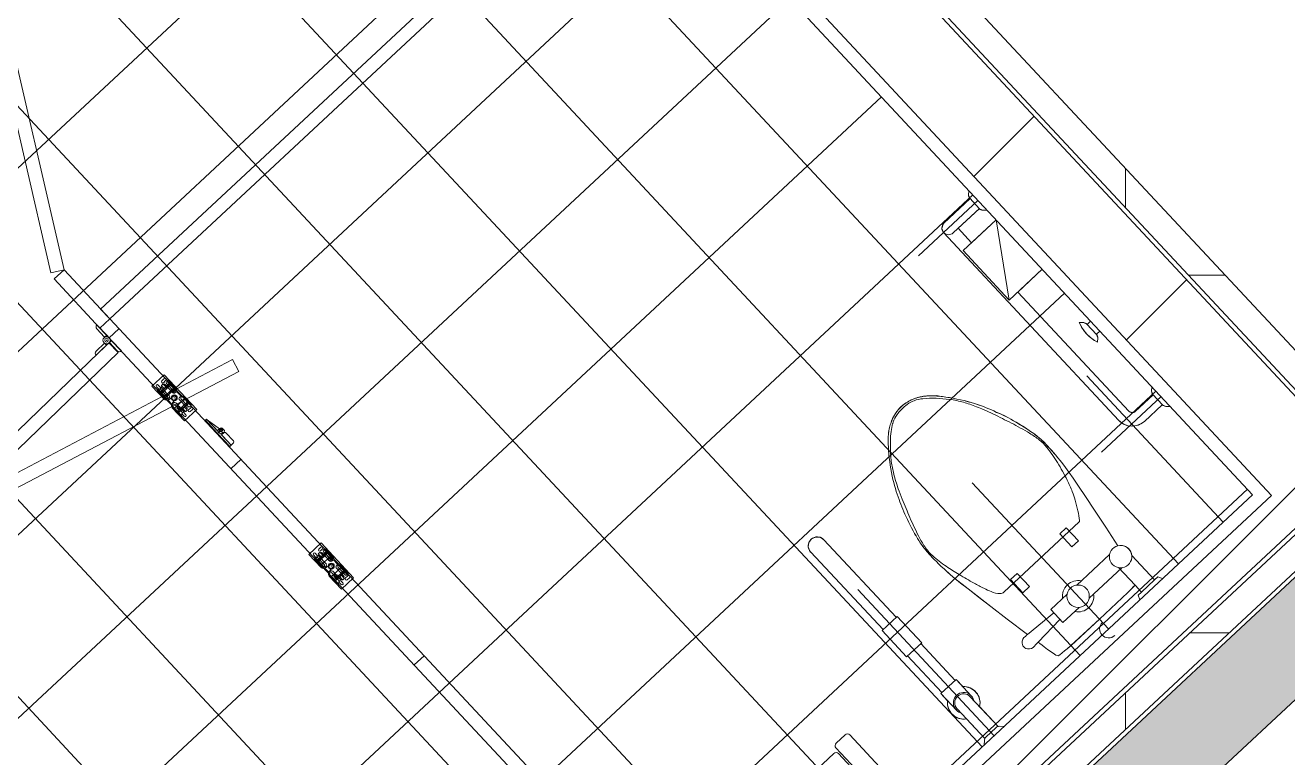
# Model space of a CAD drawing. Header units: millimetres. Extents: x -71377 to 516042, y -145869 to 441446.
# Drawn here: x 193111 to 195933, y 78871 to 80509 of the extents above; entities that cross this region are included whole.
import ezdxf

# ---------------------------------------------------------------- set-up
doc = ezdxf.new("R2010")
doc.units = ezdxf.units.MM
doc.header["$LTSCALE"] = 1000
for name, color, linetype, lineweight in [('A-hat', 251, 'Continuous', 5), ('A-insu', 251, 'Continuous', 5), ('A_bwall', 3, 'Continuous', 5), ('A_cwall', 2, 'Continuous', 5), ('A_fnsh', 5, 'Continuous', 5), ('AA_위생', 4, 'Continuous', 5)]:
    doc.layers.add(name, color=color, linetype=linetype, lineweight=lineweight)
doc.layers.add('A-PA-일반주차', color=7, linetype='Continuous')
pattern_1 = [(45, (165969.5, 243949.9), (-353.5534, 353.5534), [])]
pattern_2 = [(0, (165969.5, 243949.9), (0, 800), []), (90, (165969.5, 243949.9), (-800, 5e-14), [])]

# ---------------------------------------------------------------- blocks, each defined once
blk = doc.blocks.new('위생기구_장애인변기 - 위생기구_장애인변기-V74-지반층 배치도')
at = {"layer": 'AA_위생'}
for p, q in [((90, 0), (90, -447.2)), ((280, -10), (275, 0)), ((275, 0), (280, -10)), ((280, -10), (275, 0)), ((345, 0), (340, -10)), ((340, -10), (345, 0)), ((340, -10), (345, 0)), ((345, 0), (340, -10)), ((290, -10), (280, -10)), ((280, -10), (290, -10)), ((290, -10), (280, -10)), ((290, -85), (290, -10)), ((290, -85), (290, -10)), ((290, -10), (330, -10)), ((290, -10), (290, -85)), ((340, -10), (330, -10)), ((330, -10), (330, -31.3)), ((330, -31.3), (330, -10)), ((330, -10), (340, -10)), ((330, -31.3), (330, -10)), ((330, -10), (340, -10)), ((340, -10), (330, -10)), ((330, -10), (330, -31.3)), ((440, 0), (440, -447.2)), ((759.8, 0), (766.9, -7.1)), ((759.8, 0), (766.9, -7.1)), ((766.9, -7.1), (769.4, -9)), ((769.4, -9), (769.4, -69.6)), ((769.4, -9), (769.4, -100)), ((806, -10.1), (774, -10.1)), ((790, 0), (790, -447.2)), ((809.7, -9.3), (813.1, -7.1)), ((809.7, -69.7), (809.7, -9.3)), ((809.7, -9.3), (809.7, -100)), ((813.1, -7.1), (820.2, 0)), ((813.1, -7.1), (820.2, 0)), ((330, -31.3), (341.6, -30.6)), ((334.5, -31), (330, -31.3)), ((330, -31.3), (334.5, -31)), ((330, -85), (330, -31.3)), ((341.6, -30.6), (334.5, -31)), ((334.5, -31), (341.6, -30.6)), ((341.6, -30.6), (353.2, -30.2)), ((353.2, -30.2), (341.6, -30.6)), ((341.6, -30.6), (353.2, -30.2)), ((353.2, -30.2), (440, -30.2)), ((440, -30.2), (353.2, -30.2)), ((353.2, -30.2), (440, -30.2)), ((440, -30.1), (526.8, -30.1)), ((526.8, -30.2), (440, -30.2)), ((440, -30.2), (526.8, -30.2)), ((526.8, -30.1), (538.4, -30.6)), ((538.4, -30.6), (526.8, -30.2)), ((526.8, -30.2), (538.4, -30.6)), ((538.4, -30.6), (545.5, -31)), ((545.5, -31), (538.4, -30.6)), ((538.4, -30.6), (545.5, -31)), ((545.5, -31), (552.6, -31.5)), ((552.6, -31.5), (545.5, -31)), ((545.5, -31), (552.6, -31.5)), ((552.6, -31.5), (559.1, -32.1)), ((559.1, -32.1), (552.6, -31.5)), ((552.6, -31.5), (559.1, -32.1)), ((559.1, -32.1), (563.2, -33)), ((563.2, -33), (559.1, -32.1)), ((559.1, -32.1), (563.2, -33)), ((563.2, -33), (564.8, -34.7)), ((564.8, -34.7), (563.2, -33)), ((563.2, -33), (564.8, -34.7)), ((564.8, -34.7), (566.1, -37.6)), ((566.1, -37.6), (564.8, -34.7)), ((564.8, -34.7), (566.1, -37.6)), ((566.1, -37.6), (567.1, -41.1)), ((567.1, -41.1), (566.1, -37.6)), ((566.1, -37.6), (567.1, -41.1)), ((567.1, -41.1), (567.9, -44.7)), ((567.9, -44.7), (567.1, -41.1)), ((567.1, -41.1), (567.9, -44.7)), ((567.9, -44.7), (568.8, -49)), ((568.8, -49), (567.9, -44.7)), ((567.9, -44.7), (568.8, -49)), ((568.8, -49), (570.1, -55.5)), ((570.1, -55.5), (568.8, -49)), ((568.8, -49), (570.1, -55.5)), ((570.1, -55.5), (570.9, -59.7)), ((570.9, -59.7), (570.1, -55.5)), ((570.1, -55.5), (570.9, -59.7)), ((325, -80), (425, -80)), ((455, -80), (505, -80)), ((505, -80), (505, -120)), ((570.9, -59.7), (571.7, -64.5)), ((571.7, -64.2), (570.9, -59.7)), ((570.9, -59.7), (571.7, -64.2)), ((572.6, -69.2), (571.7, -64.2)), ((571.7, -64.2), (572.6, -69.2)), ((571.7, -64.5), (572.6, -69.2)), ((572.6, -69.2), (573.6, -75)), ((573.6, -75), (572.6, -69.2)), ((572.6, -69.2), (573.6, -75)), ((573.6, -75), (574.7, -80.9)), ((574.7, -80.9), (573.6, -75)), ((573.6, -75), (574.7, -80.9)), ((574.7, -80.9), (575.6, -85.8)), ((575.6, -85.8), (574.7, -80.9)), ((574.7, -80.9), (575.6, -85.8)), ((756.5, -84.7), (753.6, -94.2)), ((761.9, -76.3), (756.5, -84.7)), ((769.4, -69.6), (761.9, -76.3)), ((815.6, -74.6), (809.7, -69.7)), ((821.5, -82.6), (815.6, -74.6)), ((825, -92), (821.5, -82.6)), ((285.2, -96.7), (285, -101)), ((285, -101), (285.6, -105.2)), ((285.2, -96.7), (286.1, -92.6)), ((286.1, -92.6), (285.2, -96.7)), ((285.3, -103.1), (285.2, -96.7)), ((286.2, -107.3), (285.3, -103.1)), ((285.6, -105.2), (286.8, -109.3)), ((286.1, -92.6), (288.9, -86.8)), ((287.7, -88.6), (286.1, -92.6)), ((288.7, -113.1), (286.2, -107.3)), ((286.8, -109.3), (288.7, -113.1)), ((290, -85), (287.7, -88.6)), ((288.9, -86.8), (290, -85)), ((505, -90), (575.6, -85.8)), ((580.8, -114.5), (505, -110)), ((575.6, -85.8), (580.8, -85.5)), ((580.8, -85.5), (575.6, -85.8)), ((575.6, -85.8), (580.8, -85.5)), ((580.8, -85.5), (583.8, -85.4)), ((583.8, -85.4), (580.8, -85.5)), ((580.8, -85.5), (583.8, -85.4)), ((583.8, -85.4), (587.4, -85.2)), ((587.4, -85.2), (583.8, -85.4)), ((583.8, -85.4), (587.4, -85.2)), ((587.4, -85.2), (591.7, -85)), ((591.7, -85), (587.4, -85.2)), ((587.4, -85.2), (591.7, -85)), ((591.7, -85), (596, -85.9)), ((596, -85.9), (591.7, -85)), ((591.7, -85), (596, -85.9)), ((596, -85.9), (600, -88.1)), ((600, -88.1), (596, -85.9)), ((596, -85.9), (600, -88.1)), ((600, -111.9), (596, -114.1)), ((596, -114.1), (600, -111.9)), ((600, -111.9), (596, -114.1)), ((600, -88.1), (603, -91.1)), ((603, -91.1), (600, -88.1)), ((600, -88.1), (603, -91.1)), ((603, -108.9), (600, -111.9)), ((600, -111.9), (603, -108.9)), ((603, -108.9), (600, -111.9)), ((603.1, -91.2), (603, -91.1)), ((603, -91.1), (604.7, -94.2)), ((604.7, -94.2), (603, -91.1)), ((603, -91.1), (604.7, -94.2)), ((604.7, -105.8), (603, -108.9)), ((603, -108.9), (604.7, -105.8)), ((604.7, -105.8), (603, -108.9)), ((604.7, -94.2), (605.6, -96.8)), ((605.6, -96.8), (604.7, -94.2)), ((604.7, -94.2), (605.6, -96.8)), ((605.6, -103.2), (604.7, -105.8)), ((604.7, -105.8), (605.6, -103.2)), ((605.6, -103.2), (604.7, -105.8)), ((605.6, -96.8), (605.9, -99)), ((605.9, -99), (605.6, -96.8)), ((605.6, -96.8), (605.9, -99)), ((605.9, -101), (605.6, -103.2)), ((605.6, -103.2), (605.9, -101)), ((605.9, -101), (605.6, -103.2)), ((605.9, -99), (605.9, -101)), ((605.9, -100), (605.9, -99)), ((605.9, -99), (605.9, -100)), ((605.9, -101), (605.9, -100)), ((605.9, -100), (605.9, -101)), ((753.6, -94.2), (753.4, -104.2)), ((753.4, -104.2), (755.9, -113.9)), ((766.4, -150), (766.4, -100)), ((812.7, -97.7), (812.7, -150)), ((819.5, -120.7), (824, -111.8)), ((824, -111.8), (825.9, -102)), ((825.9, -102), (825, -92)), ((291.3, -116.6), (288.7, -113.1)), ((288.7, -113.1), (291.3, -116.6)), ((289.4, -170.6), (297.9, -121.9)), ((297.9, -121.9), (289.4, -170.6)), ((294.4, -119.5), (291.3, -116.6)), ((291.3, -116.6), (294.4, -119.5)), ((297.9, -121.9), (294.4, -119.5)), ((294.4, -119.5), (297.9, -121.9)), ((325, -120), (425, -120)), ((505, -120), (455, -120)), ((583.8, -114.6), (580.8, -114.5)), ((580.8, -114.5), (590.6, -170.6)), ((590.6, -170.6), (580.8, -114.5)), ((590.6, -170.6), (580.8, -114.5)), ((580.8, -114.5), (583.8, -114.6)), ((583.8, -114.6), (580.8, -114.5)), ((587.4, -114.8), (583.8, -114.6)), ((583.8, -114.6), (587.4, -114.8)), ((587.4, -114.8), (583.8, -114.6)), ((591.7, -115), (587.4, -114.8)), ((587.4, -114.8), (591.7, -115)), ((591.7, -115), (587.4, -114.8)), ((596, -114.1), (591.7, -115)), ((591.7, -115), (596, -114.1)), ((596, -114.1), (591.7, -115)), ((755.9, -113.9), (760.9, -122.5)), ((760.9, -122.5), (766.4, -128.1)), ((766.4, -128.1), (766.4, -150)), ((812.7, -128.1), (819.5, -120.7)), ((812.7, -150), (812.7, -128.1)), ((766.4, -150), (769.4, -150)), ((812.7, -150), (766.4, -150)), ((769.4, -150), (769.4, -262.3)), ((769.4, -150), (769.4, -262.3)), ((809.7, -262.3), (809.7, -150)), ((809.7, -150), (812.7, -150)), ((809.7, -150), (809.7, -262.3)), ((281.6, -215.9), (289.4, -170.6)), ((289.4, -170.6), (281.6, -215.9)), ((289.4, -170.6), (281.6, -215.9)), ((355, -230), (355, -190)), ((355, -190), (375, -190)), ((375, -190), (375, -230)), ((525, -190), (505, -190)), ((505, -190), (505, -230)), ((525, -230), (525, -190)), ((590.6, -170.6), (598.4, -215.9)), ((598.4, -215.9), (590.6, -170.6)), ((598.4, -215.9), (590.6, -170.6)), ((275.6, -251.7), (281.6, -215.9)), ((281.6, -215.9), (275.6, -251.7)), ((281.6, -215.9), (275.6, -251.7)), ((325, -220), (555, -220)), ((598.4, -215.9), (608.8, -279.6)), ((604.4, -251.7), (598.4, -215.9)), ((604.4, -251.7), (598.4, -215.9)), ((271.2, -279.6), (275.6, -251.7)), ((275.6, -251.7), (271.2, -279.6)), ((275.6, -251.7), (271.2, -279.6)), ((375, -230), (355, -230)), ((505, -230), (525, -230)), ((608.8, -279.6), (604.4, -251.7)), ((608.8, -279.6), (604.4, -251.7)), ((0, -269.8), (7.1, -276.9)), ((7.1, -276.9), (0, -269.8)), ((7.1, -276.9), (10.1, -284)), ((268, -300.8), (271.2, -279.6)), ((271.2, -279.6), (268, -300.8)), ((271.2, -279.6), (268, -300.8)), ((608.8, -279.6), (614.2, -317)), ((612, -300.8), (608.8, -279.6)), ((612, -300.8), (608.8, -279.6)), ((769.4, -262.3), (766.4, -262.3)), ((766.4, -262.3), (766.4, -342.9)), ((812.7, -262.3), (766.4, -262.3)), ((766.4, -262.3), (766.4, -342.9)), ((812.7, -262.3), (809.7, -262.3)), ((812.7, -342.9), (812.7, -262.3)), ((812.7, -342.9), (812.7, -262.3)), ((0, -300), (181.6, -300)), ((10.1, -284), (10.1, -284.9)), ((10.1, -284), (10.1, -316)), ((10.1, -284.9), (64.8, -284.9)), ((64.8, -284.9), (10.1, -284.9)), ((64.8, -284.9), (74.7, -286.1)), ((74.7, -286.1), (84, -289.8)), ((84, -289.8), (92.2, -295.6)), ((92.2, -295.6), (98.6, -303.2)), ((98.6, -303.2), (103, -312.2)), ((265.8, -317), (268, -300.8)), ((268, -300.8), (265.8, -317)), ((268, -300.8), (265.8, -317)), ((614.2, -317), (612, -300.8)), ((614.2, -317), (612, -300.8)), ((7.1, -323.1), (0, -330.2)), ((0, -330.2), (7.1, -323.1)), ((10.1, -316), (7.1, -323.1)), ((64.8, -315.1), (10.1, -315.1)), ((10.1, -315.1), (10.1, -316)), ((64.8, -315.1), (10.1, -315.1)), ((71.9, -318.1), (64.8, -315.1)), ((74.9, -325.2), (71.9, -318.1)), ((74.9, -689.4), (74.9, -325.2)), ((74.9, -325.2), (74.9, -689.4)), ((103, -312.2), (105, -322)), ((105, -322), (105.1, -325.2)), ((105.1, -325.2), (105.1, -899.8)), ((105.1, -325.2), (105.1, -899.8)), ((263.2, -339.8), (264.3, -329.5)), ((264.3, -329.5), (263.2, -339.8)), ((264.3, -329.5), (263.2, -339.8)), ((264.3, -329.5), (265.8, -317)), ((265.8, -317), (264.3, -329.5)), ((265.8, -317), (264.3, -329.5)), ((614.2, -317), (615.7, -329.5)), ((615.7, -329.5), (614.2, -317)), ((615.7, -329.5), (614.2, -317)), ((615.7, -329.5), (617.6, -349)), ((616.8, -339.8), (615.7, -329.5)), ((616.8, -339.8), (615.7, -329.5)), ((261.3, -365.4), (261, -372.7)), ((261.3, -365.4), (261, -372.7)), ((261.1, -369), (261.3, -365.4)), ((261.3, -365.4), (261.8, -357.5)), ((261.8, -357.5), (261.3, -365.4)), ((261.8, -357.5), (261.3, -365.4)), ((261.8, -357.5), (262.4, -349)), ((262.4, -349), (261.8, -357.5)), ((262.4, -349), (261.8, -357.5)), ((262.4, -349), (263.2, -339.8)), ((263.2, -339.8), (262.4, -349)), ((263.2, -339.8), (262.4, -349)), ((617.6, -349), (616.8, -339.8)), ((617.6, -349), (616.8, -339.8)), ((617.6, -349), (618.2, -357.5)), ((618.2, -357.5), (617.6, -349)), ((618.2, -357.5), (617.6, -349)), ((618.2, -357.5), (618.7, -365.4)), ((618.7, -365.4), (618.2, -357.5)), ((618.7, -365.4), (618.2, -357.5)), ((618.7, -365.4), (619, -372.7)), ((619, -372.7), (618.7, -365.4)), ((619, -372.7), (618.7, -365.4)), ((766.4, -342.9), (769.4, -342.9)), ((766.4, -342.9), (812.7, -342.9)), ((769.4, -342.9), (769.4, -580)), ((769.4, -342.9), (769.4, -580)), ((809.7, -580), (809.7, -342.9)), ((809.7, -342.9), (812.7, -342.9)), ((809.7, -342.9), (809.7, -580)), ((260.7, -385.8), (260.9, -376.1)), ((260.8, -379.5), (260.7, -385.8)), ((260.8, -379.5), (260.7, -385.8)), ((260.9, -407.6), (260.7, -385.8)), ((260.7, -385.8), (260.7, -391.7)), ((260.7, -385.8), (260.7, -391.7)), ((260.7, -391.7), (260.8, -397.3)), ((260.7, -391.7), (260.8, -397.3)), ((261, -372.7), (260.8, -379.5)), ((261, -372.7), (260.8, -379.5)), ((260.9, -376.1), (261.1, -369)), ((619, -372.7), (619, -379.5)), ((619.2, -379.5), (619, -372.7)), ((619.2, -379.5), (619, -372.7)), ((619, -379.5), (619.3, -394.5)), ((619.3, -394.5), (619.1, -402.7)), ((619.3, -385.8), (619.2, -379.5)), ((619.3, -385.8), (619.2, -379.5)), ((619.2, -397.3), (619.3, -391.7)), ((619.2, -397.3), (619.3, -391.7)), ((619.3, -391.7), (619.3, -385.8)), ((619.3, -391.7), (619.3, -385.8)), ((260.8, -397.3), (260.9, -402.7)), ((260.8, -397.3), (260.9, -402.7)), ((261.6, -412.9), (260.9, -402.7)), ((260.9, -402.7), (260.9, -407.6)), ((260.9, -402.7), (261.2, -407.9)), ((260.9, -402.7), (261.2, -407.9)), ((261.2, -407.9), (261.6, -412.9)), ((261.2, -407.9), (261.6, -412.9)), ((262.7, -423.1), (261.6, -412.9)), ((261.6, -412.9), (262, -418)), ((261.6, -412.9), (262, -418)), ((262, -418), (262.7, -423.1)), ((262, -418), (262.7, -423.1)), ((263.9, -431.1), (262.7, -423.1)), ((262.7, -423.1), (263.5, -428.4)), ((262.7, -423.1), (263.5, -428.4)), ((617.3, -423.1), (616.5, -428.4)), ((616.5, -428.4), (617.3, -423.1)), ((616.5, -428.4), (617.3, -423.1)), ((618, -418), (617.3, -423.1)), ((617.3, -423.1), (618, -418)), ((617.3, -423.1), (618, -418)), ((618.4, -412.9), (618, -418)), ((618, -418), (618.4, -412.9)), ((618, -418), (618.4, -412.9)), ((618.8, -407.9), (618.4, -412.9)), ((618.4, -412.9), (618.8, -407.9)), ((618.4, -412.9), (618.8, -407.9)), ((619.1, -402.7), (618.8, -407.9)), ((618.8, -407.9), (619.1, -402.7)), ((618.8, -407.9), (619.1, -402.7)), ((619.1, -402.7), (619.2, -397.3)), ((619.1, -402.7), (619.2, -397.3)), ((263.5, -428.4), (264.4, -433.9)), ((263.5, -428.4), (264.4, -433.9)), ((265.3, -438.2), (263.9, -431.1)), ((264.4, -433.9), (265.6, -439.6)), ((264.4, -433.9), (265.6, -439.6)), ((266.9, -445.7), (265.3, -438.2)), ((265.6, -439.6), (266.9, -445.7)), ((265.6, -439.6), (266.9, -445.7)), ((269.3, -455.4), (266.9, -445.7)), ((266.9, -445.7), (268.4, -452.1)), ((266.9, -445.7), (268.4, -452.1)), ((611.6, -452.1), (613.1, -445.7)), ((611.6, -452.1), (613.1, -445.7)), ((612.3, -448.9), (611.6, -452.1)), ((613.1, -445.7), (612.3, -448.9)), ((614.4, -439.6), (613.1, -445.7)), ((613.1, -445.7), (614.4, -439.6)), ((613.1, -445.7), (614.4, -439.6)), ((615.6, -433.9), (614.4, -439.6)), ((614.4, -439.6), (615.6, -433.9)), ((614.4, -439.6), (615.6, -433.9)), ((616.5, -428.4), (615.6, -433.9)), ((615.6, -433.9), (616.5, -428.4)), ((615.6, -433.9), (616.5, -428.4)), ((268.4, -452.1), (270.1, -458.7)), ((268.4, -452.1), (270.1, -458.7)), ((271, -462.1), (269.3, -455.4)), ((270.1, -458.7), (271.9, -465.5)), ((270.1, -458.7), (271.9, -465.5)), ((272.9, -468.8), (271, -462.1)), ((271.9, -465.5), (273.9, -472.2)), ((271.9, -465.5), (273.9, -472.2)), ((275.8, -477.8), (272.9, -468.8)), ((273.9, -472.2), (275.8, -478.9)), ((273.9, -472.2), (275.8, -478.9)), ((277.9, -485.5), (275.8, -477.8)), ((275.8, -478.9), (277.9, -485.5)), ((275.8, -478.9), (277.9, -485.5)), ((604.2, -478.9), (602.1, -485.5)), ((602.1, -485.5), (604.2, -478.9)), ((602.1, -485.5), (604.2, -478.9)), ((606.1, -472.2), (604.2, -478.9)), ((604.2, -478.9), (606.1, -472.2)), ((604.2, -478.9), (606.1, -472.2)), ((608.1, -465.5), (606.1, -472.2)), ((606.1, -472.2), (608.1, -465.5)), ((606.1, -472.2), (608.1, -465.5)), ((609.9, -458.7), (608.1, -465.5)), ((608.1, -465.5), (609.9, -458.7)), ((608.1, -465.5), (609.9, -458.7)), ((611.6, -452.1), (609.9, -458.7)), ((609.9, -458.7), (611.6, -452.1)), ((609.9, -458.7), (611.6, -452.1)), ((0, -500.5), (10.6, -500.5)), ((0, -500.5), (10.6, -500.5)), ((10.6, -500.5), (0, -500.5)), ((10.6, -499.9), (13.6, -492.8)), ((10.6, -500.5), (10.6, -499.9)), ((10.6, -499.9), (10.6, -531.8)), ((10.6, -500.5), (10.6, -499.9)), ((13.6, -492.8), (20.7, -485.6)), ((20.7, -485.6), (13.6, -492.8)), ((13.6, -492.8), (20.7, -485.6)), ((20.7, -485.6), (23.6, -495.2)), ((23.6, -495.2), (25.3, -505)), ((25.3, -505), (26, -515)), ((279.9, -491.9), (277.9, -485.5)), ((277.9, -485.5), (279.9, -491.9)), ((277.9, -485.5), (279.9, -491.9)), ((282, -498), (279.9, -491.9)), ((279.9, -491.9), (282, -498)), ((279.9, -491.9), (282, -498)), ((285, -506.7), (282, -498)), ((282, -498), (284, -503.9)), ((282, -498), (284, -503.9)), ((284, -503.9), (286.1, -509.5)), ((284, -503.9), (286.1, -509.5)), ((288.2, -515.1), (285, -506.7)), ((596, -503.9), (593.9, -509.5)), ((593.9, -509.5), (596, -503.9)), ((593.9, -509.5), (596, -503.9)), ((598, -498), (596, -503.9)), ((596, -503.9), (598, -498)), ((596, -503.9), (598, -498)), ((600.1, -491.9), (598, -498)), ((598, -498), (600.1, -491.9)), ((598, -498), (600.1, -491.9)), ((602.1, -485.5), (600.1, -491.9)), ((600.1, -491.9), (602.1, -485.5)), ((600.1, -491.9), (602.1, -485.5)), ((10.6, -530.8), (0, -530.8)), ((10.6, -530.8), (0, -530.8)), ((0, -530.8), (10.6, -530.8)), ((10.6, -531.8), (10.6, -530.8)), ((10.6, -531.8), (10.6, -530.8)), ((13.6, -539), (10.6, -531.8)), ((23.9, -534.9), (21.2, -544.5)), ((25.5, -525), (23.9, -534.9)), ((26, -515), (25.5, -525)), ((286.1, -509.5), (288.2, -515.1)), ((286.1, -509.5), (288.2, -515.1)), ((292.7, -525), (288.2, -515.1)), ((288.2, -515.1), (290.4, -520.6)), ((288.2, -515.1), (290.4, -520.6)), ((290.4, -520.6), (292.7, -526)), ((290.4, -520.6), (292.7, -526)), ((295, -531.5), (292.7, -525)), ((292.7, -526), (295, -531.5)), ((292.7, -526), (295, -531.5)), ((297.5, -537.1), (295, -531.5)), ((295, -531.5), (297.5, -537.1)), ((295, -531.5), (297.5, -537.1)), ((585, -531.5), (582.5, -537.1)), ((582.5, -537.1), (585, -531.5)), ((582.5, -537.1), (585, -531.5)), ((587.3, -526), (585, -531.5)), ((585, -531.5), (587.3, -526)), ((585, -531.5), (587.3, -526)), ((589.6, -520.6), (587.3, -526)), ((587.3, -526), (589.6, -520.6)), ((587.3, -526), (589.6, -520.6)), ((591.8, -515.1), (589.6, -520.6)), ((589.6, -520.6), (591.8, -515.1)), ((589.6, -520.6), (591.8, -515.1)), ((593.9, -509.5), (591.8, -515.1)), ((591.8, -515.1), (593.9, -509.5)), ((591.8, -515.1), (593.9, -509.5)), ((20.7, -546.1), (13.6, -539)), ((13.6, -539), (20.7, -546.1)), ((20.7, -546.1), (13.6, -539)), ((21.2, -544.5), (20.7, -546.1)), ((300, -542.7), (297.5, -537.1)), ((297.5, -537.1), (300, -542.7)), ((297.5, -537.1), (300, -542.7)), ((302.7, -548.6), (300, -542.7)), ((300, -542.7), (302.7, -548.6)), ((300, -542.7), (302.7, -548.6)), ((305.6, -554.6), (302.7, -548.6)), ((302.7, -548.6), (305.6, -554.6)), ((302.7, -548.6), (305.6, -554.6)), ((308.7, -560.7), (305.6, -554.6)), ((305.6, -554.6), (308.7, -560.7)), ((305.6, -554.6), (308.7, -560.7)), ((310.3, -563.8), (308.7, -560.7)), ((308.7, -560.7), (312, -567)), ((308.7, -560.7), (312, -567)), ((315.6, -573.4), (310.3, -563.8)), ((571.3, -560.7), (568, -567)), ((568, -567), (571.3, -560.7)), ((568, -567), (571.3, -560.7)), ((574.4, -554.6), (571.3, -560.7)), ((571.3, -560.7), (574.4, -554.6)), ((571.3, -560.7), (574.4, -554.6)), ((577.3, -548.6), (574.4, -554.6)), ((574.4, -554.6), (577.3, -548.6)), ((574.4, -554.6), (577.3, -548.6)), ((580, -542.7), (577.3, -548.6)), ((577.3, -548.6), (580, -542.7)), ((577.3, -548.6), (580, -542.7)), ((582.5, -537.1), (580, -542.7)), ((580, -542.7), (582.5, -537.1)), ((580, -542.7), (582.5, -537.1)), ((312, -567), (315.6, -573.4)), ((312, -567), (315.6, -573.4)), ((319.4, -580), (315.6, -573.4)), ((315.6, -573.4), (319.4, -580)), ((315.6, -573.4), (319.4, -580)), ((321.5, -583.4), (319.4, -580)), ((319.4, -580), (323.5, -586.8)), ((319.4, -580), (323.5, -586.8)), ((325.8, -590.2), (321.5, -583.4)), ((323.5, -586.8), (328, -593.7)), ((323.5, -586.8), (328, -593.7)), ((328, -593.7), (325.8, -590.2)), ((556.5, -586.8), (552, -593.7)), ((552, -593.7), (556.5, -586.8)), ((552, -593.7), (556.5, -586.8)), ((560.6, -580), (556.5, -586.8)), ((556.5, -586.8), (560.6, -580)), ((556.5, -586.8), (560.6, -580)), ((564.4, -573.4), (560.6, -580)), ((560.6, -580), (564.4, -573.4)), ((560.6, -580), (564.4, -573.4)), ((568, -567), (564.4, -573.4)), ((564.4, -573.4), (568, -567)), ((564.4, -573.4), (568, -567)), ((769.4, -580), (771.9, -589.7)), ((771.9, -589.7), (778.8, -597)), ((798.1, -598.3), (805.8, -592)), ((805.8, -592), (809.6, -582.7)), ((809.6, -582.7), (809.7, -580)), ((332.7, -600.6), (328, -593.7)), ((328, -593.7), (332.7, -600.6)), ((328, -593.7), (332.7, -600.6)), ((337.6, -607.6), (332.7, -600.6)), ((332.7, -600.6), (337.6, -607.6)), ((332.7, -600.6), (337.6, -607.6)), ((342.5, -614.4), (337.6, -607.6)), ((337.6, -607.6), (342.5, -614.4)), ((337.6, -607.6), (342.5, -614.4)), ((347.5, -621), (342.5, -614.4)), ((342.5, -614.4), (347.5, -621)), ((342.5, -614.4), (347.5, -621)), ((537.5, -614.4), (532.5, -621)), ((532.5, -621), (537.5, -614.4)), ((532.5, -621), (537.5, -614.4)), ((542.4, -607.6), (537.5, -614.4)), ((537.5, -614.4), (542.4, -607.6)), ((537.5, -614.4), (542.4, -607.6)), ((547.3, -600.6), (542.4, -607.6)), ((542.4, -607.6), (547.3, -600.6)), ((542.4, -607.6), (547.3, -600.6)), ((552, -593.7), (547.3, -600.6)), ((547.3, -600.6), (552, -593.7)), ((547.3, -600.6), (552, -593.7)), ((778.8, -597), (788.3, -600.1)), ((788.3, -600.1), (798.1, -598.3)), ((349.9, -624.1), (347.5, -621)), ((347.5, -621), (352.4, -627.2)), ((347.5, -621), (352.4, -627.2)), ((352.4, -627.2), (349.9, -624.1)), ((354.7, -630.1), (352.4, -627.2)), ((352.4, -627.2), (357.1, -633.1)), ((352.4, -627.2), (357.1, -633.1)), ((357.1, -633.1), (354.7, -630.1)), ((359.4, -635.7), (357.1, -633.1)), ((357.1, -633.1), (361.6, -638.4)), ((357.1, -633.1), (361.6, -638.4)), ((361.6, -638.4), (359.4, -635.7)), ((365.1, -643.7), (361.6, -638.4)), ((361.6, -638.4), (365.8, -643.1)), ((361.6, -638.4), (365.8, -643.1)), ((369.7, -647.2), (365.1, -643.7)), ((365.8, -643.1), (369.7, -647.2)), ((365.8, -643.1), (369.7, -647.2)), ((373.4, -650.9), (369.7, -647.2)), ((369.7, -647.2), (373.4, -650.9)), ((369.7, -647.2), (373.4, -650.9)), ((510.3, -647.2), (506.6, -650.9)), ((506.6, -650.9), (510.3, -647.2)), ((506.6, -650.9), (510.3, -647.2)), ((514.2, -643.1), (510.3, -647.2)), ((510.3, -647.2), (514.2, -643.1)), ((510.3, -647.2), (514.2, -643.1)), ((518.4, -638.4), (514.2, -643.1)), ((514.2, -643.1), (518.4, -638.4)), ((514.2, -643.1), (518.4, -638.4)), ((522.9, -633.1), (518.4, -638.4)), ((518.4, -638.4), (522.9, -633.1)), ((518.4, -638.4), (522.9, -633.1)), ((527.6, -627.2), (522.9, -633.1)), ((522.9, -633.1), (527.6, -627.2)), ((522.9, -633.1), (527.6, -627.2)), ((532.5, -621), (527.6, -627.2)), ((527.6, -627.2), (532.5, -621)), ((527.6, -627.2), (532.5, -621)), ((375.1, -652.4), (373.4, -650.9)), ((373.4, -650.9), (376.8, -654)), ((373.4, -650.9), (376.8, -654)), ((378.5, -655.4), (375.1, -652.4)), ((376.8, -654), (380.1, -656.8)), ((376.8, -654), (380.1, -656.8)), ((380.1, -656.8), (378.5, -655.4)), ((381.6, -658.1), (380.1, -656.8)), ((380.1, -656.8), (383.2, -659.3)), ((380.1, -656.8), (383.2, -659.3)), ((383.2, -659.3), (381.6, -658.1)), ((387.5, -662.5), (383.2, -659.3)), ((383.2, -659.3), (386.1, -661.5)), ((383.2, -659.3), (386.1, -661.5)), ((386.1, -661.5), (389, -663.4)), ((386.1, -661.5), (389, -663.4)), ((390.4, -664.3), (387.5, -662.5)), ((389, -663.4), (391.7, -665.2)), ((389, -663.4), (391.7, -665.2)), ((393.1, -666.1), (390.4, -664.3)), ((391.7, -665.2), (394.5, -666.9)), ((391.7, -665.2), (394.5, -666.9)), ((395.8, -667.6), (393.1, -666.1)), ((394.5, -666.9), (397.2, -668.4)), ((394.5, -666.9), (397.2, -668.4)), ((398.5, -669.1), (395.8, -667.6)), ((397.2, -668.4), (399.8, -669.8)), ((397.2, -668.4), (399.8, -669.8)), ((401.1, -670.4), (398.5, -669.1)), ((399.8, -669.8), (402.5, -671.1)), ((399.8, -669.8), (402.5, -671.1)), ((403.8, -671.6), (401.1, -670.4)), ((402.5, -671.1), (405.1, -672.2)), ((402.5, -671.1), (405.1, -672.2)), ((406.5, -672.8), (403.8, -671.6)), ((405.1, -672.2), (407.8, -673.3)), ((405.1, -672.2), (407.8, -673.3)), ((409.2, -673.8), (406.5, -672.8)), ((407.8, -673.3), (410.5, -674.3)), ((407.8, -673.3), (410.5, -674.3)), ((411.9, -674.8), (409.2, -673.8)), ((410.5, -674.3), (413.3, -675.3)), ((410.5, -674.3), (413.3, -675.3)), ((414.7, -675.7), (411.9, -674.8)), ((413.3, -675.3), (416.2, -676.1)), ((413.3, -675.3), (416.2, -676.1)), ((419.2, -676.9), (414.7, -675.7)), ((416.2, -676.1), (419.2, -676.9)), ((416.2, -676.1), (419.2, -676.9)), ((422.6, -677.7), (419.2, -676.9)), ((419.2, -676.9), (422.6, -677.7)), ((419.2, -676.9), (422.6, -677.7)), ((459.1, -677.3), (455.6, -678)), ((457.4, -677.7), (460.8, -676.9)), ((457.4, -677.7), (460.8, -676.9)), ((462.3, -676.5), (459.1, -677.3)), ((460.8, -676.9), (463.8, -676.1)), ((460.8, -676.9), (463.8, -676.1)), ((465.3, -675.7), (462.3, -676.5)), ((463.8, -676.1), (466.7, -675.3)), ((463.8, -676.1), (466.7, -675.3)), ((468.1, -674.8), (465.3, -675.7)), ((466.7, -675.3), (469.5, -674.3)), ((466.7, -675.3), (469.5, -674.3)), ((470.8, -673.8), (468.1, -674.8)), ((469.5, -674.3), (472.2, -673.3)), ((469.5, -674.3), (472.2, -673.3)), ((473.5, -672.8), (470.8, -673.8)), ((472.2, -673.3), (474.9, -672.2)), ((472.2, -673.3), (474.9, -672.2)), ((476.2, -671.6), (473.5, -672.8)), ((474.9, -672.2), (477.5, -671.1)), ((474.9, -672.2), (477.5, -671.1)), ((478.9, -670.4), (476.2, -671.6)), ((477.5, -671.1), (480.2, -669.8)), ((477.5, -671.1), (480.2, -669.8)), ((482.8, -668.4), (478.9, -670.4)), ((480.2, -669.8), (482.8, -668.4)), ((480.2, -669.8), (482.8, -668.4)), ((485.5, -666.9), (482.8, -668.4)), ((482.8, -668.4), (485.5, -666.9)), ((482.8, -668.4), (485.5, -666.9)), ((488.3, -665.2), (485.5, -666.9)), ((485.5, -666.9), (488.3, -665.2)), ((485.5, -666.9), (488.3, -665.2)), ((491, -663.4), (488.3, -665.2)), ((488.3, -665.2), (491, -663.4)), ((488.3, -665.2), (491, -663.4)), ((493.9, -661.5), (491, -663.4)), ((491, -663.4), (493.9, -661.5)), ((491, -663.4), (493.9, -661.5)), ((496.8, -659.3), (493.9, -661.5)), ((493.9, -661.5), (496.8, -659.3)), ((493.9, -661.5), (496.8, -659.3)), ((503.2, -654), (496.8, -659.3)), ((496.8, -659.3), (499.9, -656.8)), ((496.8, -659.3), (499.9, -656.8)), ((499.9, -656.8), (503.2, -654)), ((499.9, -656.8), (503.2, -654)), ((506.6, -650.9), (503.2, -654)), ((503.2, -654), (506.6, -650.9)), ((503.2, -654), (506.6, -650.9)), ((0, -689.4), (74.9, -689.4)), ((100.8, -689.4), (0, -689.4)), ((0, -840.6), (100.8, -689.4)), ((100.8, -689.4), (100.8, -840.6)), ((426.3, -678.4), (422.6, -677.7)), ((422.6, -677.7), (426.3, -678.4)), ((422.6, -677.7), (426.3, -678.4)), ((432.6, -679.2), (426.3, -678.4)), ((426.3, -678.4), (430.3, -679)), ((426.3, -678.4), (430.3, -679)), ((430.3, -679), (434.9, -679.5)), ((430.3, -679), (434.9, -679.5)), ((437.4, -679.8), (432.6, -679.2)), ((434.9, -679.5), (440, -680)), ((434.9, -679.5), (440, -680)), ((442.6, -679.8), (437.4, -679.8)), ((440, -680), (445.1, -679.5)), ((440, -680), (445.1, -679.5)), ((447.4, -679.2), (442.6, -679.8)), ((445.1, -679.5), (449.7, -679)), ((445.1, -679.5), (449.7, -679)), ((449.7, -679), (447.4, -679.2)), ((453.7, -678.4), (449.7, -679)), ((449.7, -679), (453.7, -678.4)), ((449.7, -679), (453.7, -678.4)), ((453.7, -678.4), (457.4, -677.7)), ((453.7, -678.4), (457.4, -677.7)), ((455.6, -678), (453.7, -678.4)), ((74.9, -840.6), (0, -840.6)), ((100.8, -840.6), (0, -840.6)), ((74.9, -884.7), (74.9, -840.6)), ((74.9, -840.6), (74.9, -884.7)), ((0, -869.8), (7.1, -876.9)), ((0, -869.8), (7.1, -876.9)), ((0, -900), (181.6, -900)), ((7.1, -876.9), (10.1, -884)), ((10.1, -884), (10.1, -884.7)), ((10.1, -884), (10.1, -916)), ((10.1, -884.7), (74.9, -884.7)), ((90, -884.7), (10.1, -884.7)), ((105.1, -899.8), (101.8, -909.2)), ((7.1, -923.1), (0, -930.2)), ((7.1, -923.1), (0, -930.2)), ((10.1, -916), (7.1, -923.1)), ((90, -914.9), (10.1, -914.9)), ((10.1, -914.9), (10.1, -916)), ((90, -914.9), (10.1, -914.9)), ((93.3, -914.5), (90, -914.9)), ((101.8, -909.2), (93.3, -914.5))]:
    blk.add_line(p, q, dxfattribs=at)
blk.add_circle((440, -100), 25, dxfattribs=at)
for centre, radius, start, end in [((440, 0), 20, 270, 90), ((774, 0), 10.1, 225, 270), ((806, 0), 10.1, 270, 315), ((310, -100), 25, 241.0628, 143.1301), ((440, -100), 35, 34.8499, 145.1501), ((789.5, -100), 36.4, 123.4956, 230.4662), ((789.5, -100), 36.4, 309.5338, 56.2795), ((310, -100), 25, 143.1301, 241.0628), ((789.6, -100), 23.2, 150.1507, 29.8493), ((789.6, -100), 20.2, 180, 360), ((440, -100), 35, 214.8499, 325.1501), ((461.7, -326.1), 174.4, 143.1301, 150.4325), ((325, -223.5), 3.54, 90, 143.1301), ((555, -232.3), 12.3, 45, 90), ((525, -262.3), 54.8, 24.0722, 45), ((722.9, -474.3), 474.7, 150.4325, 153.4349), ((309.1, -358.8), 291.3, 20.556, 24.0722), ((0, -284), 10.1, 360, 45), ((506, -370.8), 234.4, 157.1947, 164.0546), ((569.1, -397.4), 302.8, 153.4349, 157.1947), ((54, -454.4), 563.7, 18.0286, 20.556), ((-421.9, -609.4), 1064.2, 15.9454, 18.0286), ((64.8, -325.2), 40.3, 0, 90), ((856.8, -471.1), 599.2, 164.0546, 168.3435), ((0, -316), 10.1, 315, 0), ((64.8, -325.2), 10.1, 360, 90), ((-194.7, -544.4), 827.8, 13.5834, 15.9454), ((600.2, -418.1), 337.2, 168.3435, 175.6013), ((372.5, -407.4), 244.3, 4.3987, 13.5834), ((359.6, -399.6), 95.8, 175.6013, 189.2401), ((505.4, -397.2), 111.1, 350.7599, 4.3987), ((485.1, -379.2), 223, 189.2401, 195.9454), ((394.9, -379.2), 223, 344.0546, 350.7599), ((960.4, -243.4), 717.3, 195.9454, 199.683), ((-80.4, -243.4), 717.3, 340.317, 344.0546), ((20.7, -499.9), 10.1, 135, 180), ((20.7, -499.9), 10.1, 135, 180), ((-62.3, -515.9), 88.3, 339.9867, 20.0133), ((-62.3, -515.9), 88.3, 339.9867, 20.0133), ((2068, 152.8), 1893.6, 199.683, 201.0375), ((-1188, 152.8), 1893.6, 338.9625, 340.317), ((20.7, -531.8), 10.1, 180, 225), ((20.7, -531.8), 10.1, 180, 225), ((846.8, -316.9), 585.2, 201.0375, 203.4742), ((33.2, -316.9), 585.2, 336.5258, 338.9625), ((639.6, -406.9), 359.3, 203.4742, 208.6105), ((218.6, -397.4), 383.1, 331.3895, 336.5258), ((607.4, -424.4), 322.6, 208.6105, 214.0312), ((324.9, -455.4), 262, 325.1773, 331.3895), ((789.7, -580), 20.2, 180, 0), ((459.7, -524.2), 144.4, 214.0312, 220.6013), ((700.6, -317.7), 461.7, 220.6013, 224.2742), ((166.2, -307.3), 478.4, 315.9418, 319.3987), ((399.4, -507.2), 171.3, 319.3987, 325.1773), ((508.1, -505.3), 192.9, 224.2742, 233.1301), ((368, -502.6), 197.7, 309.8056, 315.9418), ((446.8, -587), 90.8, 233.1301, 246.0553), ((430.5, -623.9), 50.4, 246.0553, 260.5377), ((438.6, -575.3), 99.7, 260.5377, 270.8221), ((438.5, -569.5), 105.5, 270.8221, 284.0362), ((451, -619.6), 53.8, 284.0362, 302.575), ((403.3, -545), 142.4, 302.575, 309.8056), ((0, -884), 10.1, 0, 45), ((90, -899.8), 15.1, 270, 90), ((0, -916), 10.1, 315, 0)]:
    blk.add_arc(centre, radius, start, end, dxfattribs=at)
blk = doc.blocks.new('위생기구_유아 - 위생기구_유아-V75-지반층 배치도')
at = {"layer": 'AA_위생'}
for p, q in [((225, 289.5), (225, 68.2)), ((450, 289.5), (450, 0)), ((675, 68.2), (675, 289.5)), ((267, 68.2), (267, 231.2)), ((271.6, 81.8), (271.6, 233.1)), ((278.8, 240.6), (303.9, 240.6)), ((281.5, 246.1), (617.9, 246.1)), ((308.8, 238.8), (325.5, 224.1)), ((574.5, 224.2), (591.2, 238.8)), ((596, 240.6), (621.1, 240.6)), ((628.4, 233.4), (628.4, 82.1)), ((633, 231.7), (633, 68.2)), ((330.3, 222.3), (569.7, 222.3)), ((278.8, 193.2), (621.2, 193.2)), ((413.3, 167.1), (413.3, 172.3)), ((422.5, 181.5), (450, 181.5)), ((427.1, 157.9), (427.1, 181.5)), ((450, 181.5), (477.3, 181.5)), ((472.9, 157.9), (472.9, 181.5)), ((486.7, 172.3), (486.7, 167.1)), ((477.5, 157.9), (422.7, 157.9)), ((399.6, 82), (399.6, 96.1)), ((500.4, 96.1), (500.4, 82.1)), ((232.2, 60.9), (259.8, 60.9)), ((621.2, 74.6), (279.3, 74.6)), ((450, 79.7), (402, 79.7)), ((498.2, 79.7), (450, 79.7)), ((640.2, 60.9), (667.8, 60.9))]:
    blk.add_line(p, q, dxfattribs=at)
for centre, radius, start, end in [((281.5, 231.7), 14.5, 90, 181.8243), ((278.8, 233.4), 7.23, 90, 182.4845), ((304, 233.4), 7.23, 48.6955, 91.0131), ((596, 233.4), 7.23, 90, 131.3096), ((618.5, 231.7), 14.5, 360, 92.6194), ((621.2, 233.4), 7.23, 0, 91.0131), ((330.3, 229.6), 7.23, 228.6955, 270), ((569.7, 229.6), 7.23, 270.0026, 311.3096), ((278.8, 200.4), 7.23, 216.8725, 270), ((422.5, 172.3), 9.17, 90, 180.4112), ((477.5, 172.3), 9.17, 360, 91.3293), ((621.2, 200.4), 7.23, 270.0026, 323.1327), ((422.5, 167.1), 9.17, 180, 271.3293), ((477.5, 167.1), 9.17, 270, 0.4112), ((450, 68.5), 57.5, 28.686, 151.3178), ((232.2, 68.2), 7.23, 180.0026, 270), ((259.8, 68.2), 7.23, 270.0026, 0), ((278.8, 81.8), 7.23, 180, 273.7338), ((401.9, 82), 2.29, 180, 273.5175), ((498.2, 82), 2.29, 270, 1.3455), ((621.2, 81.8), 7.23, 270, 2.4845), ((640.2, 68.2), 7.23, 180.0026, 270), ((667.8, 68.2), 7.23, 270.0026, 0)]:
    blk.add_arc(centre, radius, start, end, dxfattribs=at)
blk = doc.blocks.new('위생기구_큐비클_일반_ - 위생기구_큐비클_일반_-6337383-지반층 배치도')
at = {"layer": 'AA_위생'}
for p, q in [((1050, 30), (1050, 1630)), ((1080, 1630), (1080, 30)), ((930, 30), (410.4, 330)), ((395.4, 304), (915, 4)), ((915, 4), (930, 30)), ((1080, 30), (930, 30)), ((930, 30), (930, 0)), ((1080, 30), (1050, 30)), ((1080, 0), (1080, 30)), ((930, 0), (1080, 0))]:
    blk.add_line(p, q, dxfattribs=at)
blk = doc.blocks.new('위생기구_큐비클_장애인_ - 위생기구_큐비클_장애인_-6791444-지반층 배치도')
at = {"layer": 'AA_위생'}
for p, q in [((-36.7, -22), (-36.7, 3.3)), ((-36.7, 3.3), (-36.7, -22)), ((-30, 10), (-30, -22)), ((-30, -22), (-30, 10)), ((-30, 0), (-30, -2030)), ((0, -2030), (0, 0)), ((-30, -22), (-36.7, -22)), ((-36.7, -22), (-30, -22)), ((-30, -30), (-30, -22)), ((-30, -22), (-30, -30)), ((-437.9, -44.5), (-38, -38)), ((-45.9, -38.1), (-77.9, -38.7)), ((-71.3, -31.9), (-46, -31.5)), ((-46, -31.5), (-45.9, -38.1)), ((-37.9, -38), (-45.9, -38.1)), ((-37.4, -30), (-38.6, -30)), ((-38.6, -30), (-37.4, -30)), ((-37.4, -30), (-38.6, -30)), ((-38.6, -30), (-37.4, -30)), ((-38, -29.4), (-38, -30.6)), ((-38, -30.6), (-38, -29.4)), ((-38, -29.4), (-38, -30.6)), ((-38, -30.6), (-38, -29.4)), ((-38, -38), (-37.5, -68)), ((-36.7, -63.3), (-36.7, -38)), ((-36.7, -38), (-30, -38)), ((-30, -30), (0, -30)), ((-30, -38), (-30, -30)), ((0, -30), (-30, -30)), ((-30, -38), (-30, -70)), ((-37.5, -68), (-437.5, -74.5)), ((-440.1, -95.5), (138.7, -253.8)), ((130.7, -282.7), (-448, -124.4)), ((3.7, -174.2), (-33.7, -174.2)), ((-33.7, -174.2), (-33.7, -214.2)), ((-32.3, -214.8), (-32.3, -192.2)), ((-32.3, -210.2), (-32.3, -196.8)), ((-32.3, -196.8), (2.3, -196.8)), ((-24.3, -196.8), (-32.3, -196.8)), ((-32.3, -196.8), (-32.3, -210.2)), ((-29, -188.8), (-27.7, -188.8)), ((-28.3, -218.2), (-28.3, -188.8)), ((-27, -182.2), (-27, -188.8)), ((-24.3, -192.2), (-24.3, -214.8)), ((-24.3, -210.2), (-24.3, -196.8)), ((-21.7, -182.2), (-21.7, -188.8)), ((-20.3, -191.5), (-20.3, -217.2)), ((-17.7, -190.2), (-19, -190.2)), ((-17.7, -188.2), (-17.7, -190.2)), ((-17.7, -196.8), (-17.7, -190.2)), ((-13, -187.5), (-17, -187.5)), ((-12.3, -190.2), (-12.3, -188.2)), ((-11, -190.2), (-12.3, -190.2)), ((-12.3, -196.8), (-12.3, -190.2)), ((-9.7, -180.8), (-3, -180.8)), ((-9.7, -186.2), (-3, -186.2)), ((-9.7, -191.5), (-9.7, -217.2)), ((-5.7, -214.8), (-5.7, -192.2)), ((2.3, -196.8), (-5.7, -196.8)), ((-5.7, -196.8), (-5.7, -210.2)), ((-2.3, -188.8), (-1, -188.8)), ((-1.7, -218.2), (-1.7, -188.8)), ((2.3, -192.2), (2.3, -214.8)), ((2.3, -196.8), (2.3, -210.2)), ((2.3, -210.2), (2.3, -196.8)), ((3.7, -280.8), (3.7, -174.2)), ((3.7, -198.2), (-33.7, -198.2)), ((3.7, -200.8), (-33.7, -200.8)), ((2.3, -210.2), (-32.3, -210.2)), ((-32.3, -210.2), (-24.3, -210.2)), ((-27.7, -218.2), (-29, -218.2)), ((-28.3, -222), (-28.3, -233)), ((-22.6, -219.9), (-27.2, -220.6)), ((-15, -223.5), (-25.7, -222.2)), ((-7.4, -219.9), (-2.8, -220.6)), ((-5.7, -210.2), (2.3, -210.2)), ((-1, -218.2), (-2.3, -218.2)), ((-1.7, -222), (-1.7, -233)), ((-33.7, -240.8), (-33.7, -280.8)), ((-32.3, -240.2), (-32.3, -262.8)), ((2.3, -244.8), (-32.3, -244.8)), ((-32.3, -244.8), (-32.3, -258.2)), ((-32.3, -258.2), (-32.3, -244.8)), ((-32.3, -244.8), (-24.3, -244.8)), ((-27.7, -236.8), (-29, -236.8)), ((-27.2, -234.4), (-22.6, -235.1)), ((-15, -231.5), (-25.7, -232.8)), ((-24.3, -262.8), (-24.3, -240.2)), ((-24.3, -244.8), (-24.3, -258.2)), ((-20.3, -237.8), (-20.3, -263.5)), ((-15.6, -227.5), (-14.4, -227.5)), ((-15, -226.9), (-15, -228.1)), ((-9.7, -237.8), (-9.7, -263.5)), ((-2.8, -234.4), (-7.4, -235.1)), ((-5.7, -240.2), (-5.7, -262.8)), ((-5.7, -244.8), (2.3, -244.8)), ((-1, -236.8), (-2.3, -236.8)), ((2.3, -262.8), (2.3, -240.2)), ((2.3, -258.2), (2.3, -244.8)), ((2.3, -244.8), (2.3, -258.2)), ((138.7, -253.8), (130.7, -282.7)), ((3.7, -254.2), (-33.7, -254.2)), ((3.7, -256.8), (-33.7, -256.8)), ((-33.7, -280.8), (3.7, -280.8)), ((-32.3, -258.2), (2.3, -258.2)), ((-24.3, -258.2), (-32.3, -258.2)), ((-29, -266.2), (-27.7, -266.2)), ((-27, -272.8), (-27, -266.2)), ((-21.7, -272.8), (-21.7, -266.2)), ((-17.7, -264.8), (-19, -264.8)), ((-17.7, -258.2), (-17.7, -264.8)), ((-17.7, -266.8), (-17.7, -264.8)), ((-13, -267.5), (-17, -267.5)), ((-12.3, -258.2), (-12.3, -264.8)), ((-11, -264.8), (-12.3, -264.8)), ((-12.3, -264.8), (-12.3, -266.8)), ((-9.7, -268.8), (-3, -268.8)), ((-9.7, -274.2), (-3, -274.2)), ((2.3, -258.2), (-5.7, -258.2)), ((-2.3, -266.2), (-1, -266.2)), ((5.5, -311.5), (1.5, -311.5)), ((1.5, -311.5), (1.5, -351.5)), ((5.5, -351.5), (5.5, -311.5)), ((5.5, -347.5), (5.5, -313.5)), ((5.5, -313.5), (11.5, -347.5)), ((5.5, -351.5), (1.5, -351.5)), ((1.5, -351.5), (8.2, -351.5)), ((8.2, -351.5), (1.5, -351.5)), ((1.5, -351.5), (5.5, -351.5)), ((1.5, -351.5), (1.5, -391.5)), ((5.5, -350.8), (5.5, -346.2)), ((5.5, -346.2), (14.2, -347.5)), ((12.1, -347.5), (5.5, -347.5)), ((5.5, -355.5), (5.5, -350.8)), ((5.5, -391.5), (5.5, -360.2)), ((5.5, -360.2), (12.8, -360.2)), ((5.5, -391.5), (5.5, -364.2)), ((8.8, -358.2), (8.2, -358.2)), ((11.6, -351.5), (12.7, -351.5)), ((12.7, -351.5), (11.6, -351.5)), ((11.6, -351.5), (12.7, -351.5)), ((12.1, -352.1), (12.1, -350.9)), ((12.1, -350.9), (12.1, -352.1)), ((12.1, -352.1), (12.1, -350.9)), ((14.8, -359.5), (12.8, -359.5)), ((16.1, -363.5), (16.1, -388.2)), ((16.8, -350.2), (16.8, -357.5)), ((1.5, -391.5), (5.5, -391.5)), ((12.8, -391.5), (5.5, -391.5)), ((-30, -430), (0, -430)), ((0, -430), (-30, -430)), ((3.7, -688.7), (-33.7, -688.7)), ((-33.7, -688.7), (-33.7, -728.7)), ((-29, -703.3), (-27.7, -703.3)), ((-28.3, -732.7), (-28.3, -703.3)), ((-27, -696.7), (-27, -703.3)), ((-21.7, -696.7), (-21.7, -703.3)), ((-17.7, -704.7), (-19, -704.7)), ((-17.7, -702.7), (-17.7, -704.7)), ((-17.7, -711.3), (-17.7, -704.7)), ((-13, -702), (-17, -702)), ((-12.3, -704.7), (-12.3, -702.7)), ((-11, -704.7), (-12.3, -704.7)), ((-12.3, -711.3), (-12.3, -704.7)), ((-9.7, -695.3), (-3, -695.3)), ((-9.7, -700.7), (-3, -700.7)), ((-2.3, -703.3), (-1, -703.3)), ((-1.7, -732.7), (-1.7, -703.3)), ((3.7, -795.3), (3.7, -688.7)), ((3.7, -712.7), (-33.7, -712.7)), ((3.7, -715.3), (-33.7, -715.3)), ((-32.3, -729.3), (-32.3, -706.7)), ((-32.3, -724.7), (-32.3, -711.3)), ((-32.3, -711.3), (2.3, -711.3)), ((-24.3, -711.3), (-32.3, -711.3)), ((-32.3, -711.3), (-32.3, -724.7)), ((2.3, -724.7), (-32.3, -724.7)), ((-32.3, -724.7), (-24.3, -724.7)), ((-27.7, -732.7), (-29, -732.7)), ((-24.3, -706.7), (-24.3, -729.3)), ((-24.3, -724.7), (-24.3, -711.3)), ((-20.3, -706), (-20.3, -731.7)), ((-9.7, -706), (-9.7, -731.7)), ((-5.7, -729.3), (-5.7, -706.7)), ((2.3, -711.3), (-5.7, -711.3)), ((-5.7, -711.3), (-5.7, -724.7)), ((-5.7, -724.7), (2.3, -724.7)), ((-1, -732.7), (-2.3, -732.7)), ((2.3, -706.7), (2.3, -729.3)), ((2.3, -711.3), (2.3, -724.7)), ((2.3, -724.7), (2.3, -711.3)), ((-33.7, -755.3), (-33.7, -795.3)), ((-32.3, -754.7), (-32.3, -777.3)), ((2.3, -759.3), (-32.3, -759.3)), ((-32.3, -759.3), (-32.3, -772.7)), ((-32.3, -772.7), (-32.3, -759.3)), ((-32.3, -759.3), (-24.3, -759.3)), ((-27.7, -751.3), (-29, -751.3)), ((-28.3, -736.5), (-28.3, -747.5)), ((-22.6, -734.4), (-27.2, -735.1)), ((-27.2, -748.9), (-22.6, -749.6)), ((-15, -738), (-25.7, -736.7)), ((-15, -746), (-25.7, -747.3)), ((-24.3, -777.3), (-24.3, -754.7)), ((-24.3, -759.3), (-24.3, -772.7)), ((-20.3, -752.3), (-20.3, -778)), ((-15.6, -742), (-14.4, -742)), ((-15, -741.4), (-15, -742.6)), ((-9.7, -752.3), (-9.7, -778)), ((-7.4, -734.4), (-2.8, -735.1)), ((-2.8, -748.9), (-7.4, -749.6)), ((-5.7, -754.7), (-5.7, -777.3)), ((-5.7, -759.3), (2.3, -759.3)), ((-1, -751.3), (-2.3, -751.3)), ((-1.7, -736.5), (-1.7, -747.5)), ((-1.7, -751.3), (-1.7, -780.7)), ((2.3, -777.3), (2.3, -754.7)), ((2.3, -772.7), (2.3, -759.3)), ((2.3, -759.3), (2.3, -772.7)), ((3.7, -768.7), (-33.7, -768.7)), ((3.7, -771.3), (-33.7, -771.3)), ((-32.3, -772.7), (2.3, -772.7)), ((-24.3, -772.7), (-32.3, -772.7)), ((-29, -780.7), (-27.7, -780.7)), ((-27, -787.3), (-27, -780.7)), ((-21.7, -787.3), (-21.7, -780.7)), ((-17.7, -779.3), (-19, -779.3)), ((-17.7, -772.7), (-17.7, -779.3)), ((-17.7, -781.3), (-17.7, -779.3)), ((-13, -782), (-17, -782)), ((-12.3, -772.7), (-12.3, -779.3)), ((-11, -779.3), (-12.3, -779.3)), ((-12.3, -779.3), (-12.3, -781.3)), ((-9.7, -783.3), (-3, -783.3)), ((-9.7, -788.7), (-3, -788.7)), ((2.3, -772.7), (-5.7, -772.7)), ((-2.3, -780.7), (-1, -780.7)), ((-33.7, -795.3), (3.7, -795.3)), ((-30, -1030), (0, -1030))]:
    blk.add_line(p, q, dxfattribs=at)
for centre, radius in [((-38, -30), 8), ((-38, -30), 8), ((-38, -30), 8), ((-38, -30), 8), ((-38, -30), 4), ((-38, -30), 4), ((-38, -30), 4), ((-38, -30), 4), ((-15, -227.5), 6.67), ((-15, -227.5), 5.33), ((-7, -214.2), 4), ((-7, -214.2), 2), ((-23, -250.2), 4), ((-23, -250.2), 2), ((12.1, -351.5), 4), ((12.1, -351.5), 4), ((12.1, -351.5), 2.67), ((12.1, -351.5), 2.67), ((12.1, -351.5), 2.67), ((-7, -728.7), 4), ((-7, -728.7), 2), ((-23, -764.7), 4), ((-15, -742), 6.67), ((-15, -742), 5.33), ((-23, -764.7), 2)]:
    blk.add_circle(centre, radius, dxfattribs=at)
for centre, radius, start, end in [((-30, 3.3), 6.67, 90, 180), ((-30, 3.3), 6.67, 90, 180), ((-71.2, -38.6), 6.67, 90.9654, 180.7768), ((-30, -63.3), 6.67, 180, 270), ((-29, -192.2), 3.33, 90, 180), ((-27.7, -192.2), 3.33, 0, 90), ((-24.3, -182.2), 2.67, 0, 180), ((-24.3, -188.8), 2.67, 180, 360), ((-19, -191.5), 1.33, 90, 180), ((-17, -188.2), 0.667, 90, 180), ((-13, -188.2), 0.667, 0, 90), ((-9.7, -183.5), 2.67, 90, 270), ((-11, -191.5), 1.33, 360, 90), ((-2.3, -192.2), 3.33, 90, 180), ((-3, -183.5), 2.67, 270, 90), ((-1, -192.2), 3.33, 0, 90), ((-25, -213.5), 8.69, 184.3987, 265.6013), ((-29, -214.8), 3.33, 180, 270), ((-27, -222), 1.33, 99.4623, 180), ((-27.7, -214.8), 3.33, 270, 360), ((-23, -217.2), 2.67, 279.4623, 0), ((-15, -227.5), 4, 270, 90), ((-7, -217.2), 2.67, 180, 260.5377), ((-2.3, -214.8), 3.33, 180, 270), ((-3, -222), 1.33, 0, 80.5377), ((-1, -214.8), 3.33, 270, 0), ((-25, -241.5), 8.69, 94.3987, 175.6013), ((-29, -240.2), 3.33, 90, 180), ((-27, -233), 1.33, 180, 260.5377), ((-27.7, -240.2), 3.33, 0, 90), ((-23, -237.8), 2.67, 0, 80.5377), ((-7, -237.8), 2.67, 99.4623, 180), ((-2.3, -240.2), 3.33, 90, 180), ((-3, -233), 1.33, 279.4623, 360), ((-1.9, -244.9), 0.0667, 296.5651, 90), ((-1, -240.2), 3.33, 360, 90), ((-29, -262.8), 3.33, 180, 270), ((-27.7, -262.8), 3.33, 270, 0), ((-24.3, -266.2), 2.67, 0, 180), ((-24.3, -272.8), 2.67, 180, 0), ((-19, -263.5), 1.33, 180, 270), ((-17, -266.8), 0.667, 180, 270), ((-13, -266.8), 0.667, 270, 360), ((-9.7, -271.5), 2.67, 90, 270), ((-11, -263.5), 1.33, 270, 0), ((-2.3, -262.8), 3.33, 180, 270), ((-3, -271.5), 2.67, 270, 90), ((-1, -262.8), 3.33, 270, 360), ((8.2, -355.5), 2.67, 180, 270), ((10.3, -360.5), 2.74, 21.1818, 121.9483), ((12.8, -363.5), 3.33, 360, 90), ((14.2, -350.2), 2.67, 0, 90), ((14.8, -357.5), 2, 270, 360), ((12.8, -388.2), 3.33, 270, 0), ((-29, -706.7), 3.33, 90, 180), ((-27.7, -706.7), 3.33, 0, 90), ((-24.3, -696.7), 2.67, 0, 180), ((-24.3, -703.3), 2.67, 180, 360), ((-19, -706), 1.33, 90, 180), ((-17, -702.7), 0.667, 90, 180), ((-13, -702.7), 0.667, 0, 90), ((-9.7, -698), 2.67, 90, 270), ((-11, -706), 1.33, 0, 90), ((-2.3, -706.7), 3.33, 90, 180), ((-3, -698), 2.67, 270, 90), ((-1, -706.7), 3.33, 0, 90), ((-25, -728), 8.69, 184.3987, 265.6013), ((-29, -729.3), 3.33, 180, 270), ((-27.7, -729.3), 3.33, 270, 0), ((-23, -731.7), 2.67, 279.4623, 360), ((-7, -731.7), 2.67, 180, 260.5377), ((-2.3, -729.3), 3.33, 180, 270), ((-1, -729.3), 3.33, 270, 0), ((-25, -756), 8.69, 94.3987, 175.6013), ((-29, -754.7), 3.33, 90, 180), ((-27, -736.5), 1.33, 99.4623, 180), ((-27, -747.5), 1.33, 180, 260.5377), ((-27.7, -754.7), 3.33, 0, 90), ((-23, -752.3), 2.67, 0, 80.5377), ((-15, -742), 4, 270, 90), ((-7, -752.3), 2.67, 99.4623, 180), ((-2.3, -754.7), 3.33, 90, 180), ((-3, -736.5), 1.33, 0, 80.5377), ((-3, -747.5), 1.33, 279.4623, 0), ((-1, -754.7), 3.33, 0, 90), ((-29, -777.3), 3.33, 180, 270), ((-27.7, -777.3), 3.33, 270, 360), ((-24.3, -780.7), 2.67, 0, 180), ((-24.3, -787.3), 2.67, 180, 0), ((-19, -778), 1.33, 180, 270), ((-17, -781.3), 0.667, 180, 270), ((-13, -781.3), 0.667, 270, 0), ((-9.7, -786), 2.67, 90, 270), ((-11, -778), 1.33, 270, 0), ((-2.3, -777.3), 3.33, 180, 270), ((-3, -786), 2.67, 270, 90), ((-1, -777.3), 3.33, 270, 0)]:
    blk.add_arc(centre, radius, start, end, dxfattribs=at)

msp = doc.modelspace()

# ---------------------------------------------------------------- hatches: boundary and pattern name
at = {"layer": 'A-hat'}
h = msp.add_hatch(dxfattribs=at)
h.set_pattern_fill('FP_13', color=256, scale=1000, style=0, pattern_type=2)
h.set_pattern_definition(pattern_2)
h.paths.add_polyline_path([(196152, 79477.3), (196195.9, 79518.2), (193856.6, 82026.7), (193812.8, 81985.8), (196111.1, 79521.2)])
h = msp.add_hatch(dxfattribs=at)
h.set_pattern_fill('FP_12', color=256, scale=1000, style=0, pattern_type=2)
h.set_pattern_definition(pattern_1)
h.paths.add_polyline_path([(195896.6, 79457.9), (196035.6, 79587.5), (193873.6, 81905.9), (193734.7, 81776.3), (194570.3, 80880.2)])
h = msp.add_hatch(dxfattribs=at)
h.set_pattern_fill('FP_142', color=256, scale=1000, style=0, pattern_type=2)
h.set_pattern_definition([(223, (193556.94, 79390.93), (204.6, -219.406), []), (313, (193556.94, 79390.93), (219.406, 204.6), [])])
h.paths.add_polyline_path([(193268.9, 77048.5), (195854.2, 79459.4), (193733.2, 81733.9), (191499.1, 79635.6), (192207.7, 78875.6), (192235, 78890.4), (192242.3, 78866.8), (192256.9, 78866.8), (192904.8, 78172.1), (192539.2, 77831.1), (193267.4, 77050.1)])
for points in [[(192415.4, 75705.7), (192934.1, 76189.3), (192866.2, 76262), (196434.6, 79576), (196495.7, 79510.5), (198401.6, 81287.8), (198265.2, 81434.1), (192279, 75851.9)], [(192934.1, 76189.3), (196495.7, 79510.5), (196419.6, 79575.6), (192866.2, 76262), (192879.4, 76247.8)]]:
    msp.add_hatch(color=256, dxfattribs=at).paths.add_polyline_path(points)
h = msp.add_hatch(dxfattribs=at)
h.set_pattern_fill('FP_12', color=256, scale=1000, style=0, pattern_type=2)
h.set_pattern_definition(pattern_1)
h.paths.add_polyline_path([(193328.8, 76940.3), (196097, 79521.7), (196035.6, 79587.5), (193267.4, 77006.1)])
h = msp.add_hatch(dxfattribs=at)
h.set_pattern_fill('FP_13', color=256, scale=1000, style=0, pattern_type=2)
h.set_pattern_definition(pattern_2)
h.paths.add_polyline_path([(193303.4, 76820.9), (196152, 79477.3), (196111.1, 79521.2), (193262.5, 76864.8)])

# ---------------------------------------------------------------- linework, layer by layer
at = {"layer": 'A-insu'}
for p, q in [((196195.9, 79518.2), (193795.3, 82092.6)), ((193812.8, 81985.8), (196111.1, 79521.2)), ((193259.5, 76780), (196195.9, 79518.2)), ((196111.1, 79521.2), (193262.5, 76864.8))]:
    msp.add_line(p, q, dxfattribs=at)
at = {"layer": 'A_bwall'}
for p, q in [((196097, 79521.7), (193812.3, 81971.7)), ((193734.7, 81776.3), (195896.6, 79457.9)), ((193263, 76878.9), (196097, 79521.7)), ((195896.6, 79457.9), (193267.4, 77006.1))]:
    msp.add_line(p, q, dxfattribs=at)
at = {"layer": 'A_cwall'}
for p, q in [((192279, 75851.9), (198265.2, 81434.1)), ((196419.6, 79439.6), (194327.9, 77489.1))]:
    msp.add_line(p, q, dxfattribs=at)
at = {"layer": 'A_fnsh'}
for p, q in [((193733.2, 81733.9), (195854.2, 79459.4)), ((195854.2, 79459.4), (193268.9, 77048.5))]:
    msp.add_line(p, q, dxfattribs=at)

# ---------------------------------------------------------------- block references
at = {"layer": 'A-PA-일반주차', "rotation": 313.0000012484763}
msp.add_blockref('위생기구_큐비클_일반_ - 위생기구_큐비클_일반_-6337383-지반층 배치도', (192541.1, 80622.2), dxfattribs=at)
at = {"layer": 'AA_위생'}
for name, p, rotation in [('위생기구_장애인변기 - 위생기구_장애인변기-V74-지반층 배치도', (195854.2, 79459.4), 223.0000017584479), ('위생기구_큐비클_장애인_ - 위생기구_큐비클_장애인_-6791444-지반층 배치도', (193299.6, 79852.8), 43.00000226842042), ('위생기구_유아 - 위생기구_유아-V75-지반층 배치도', (195071.7, 79125.5), 223.0000012484754)]:
    msp.add_blockref(name, p, dxfattribs=dict(at, rotation=rotation))

doc.saveas('drawing.dxf')
